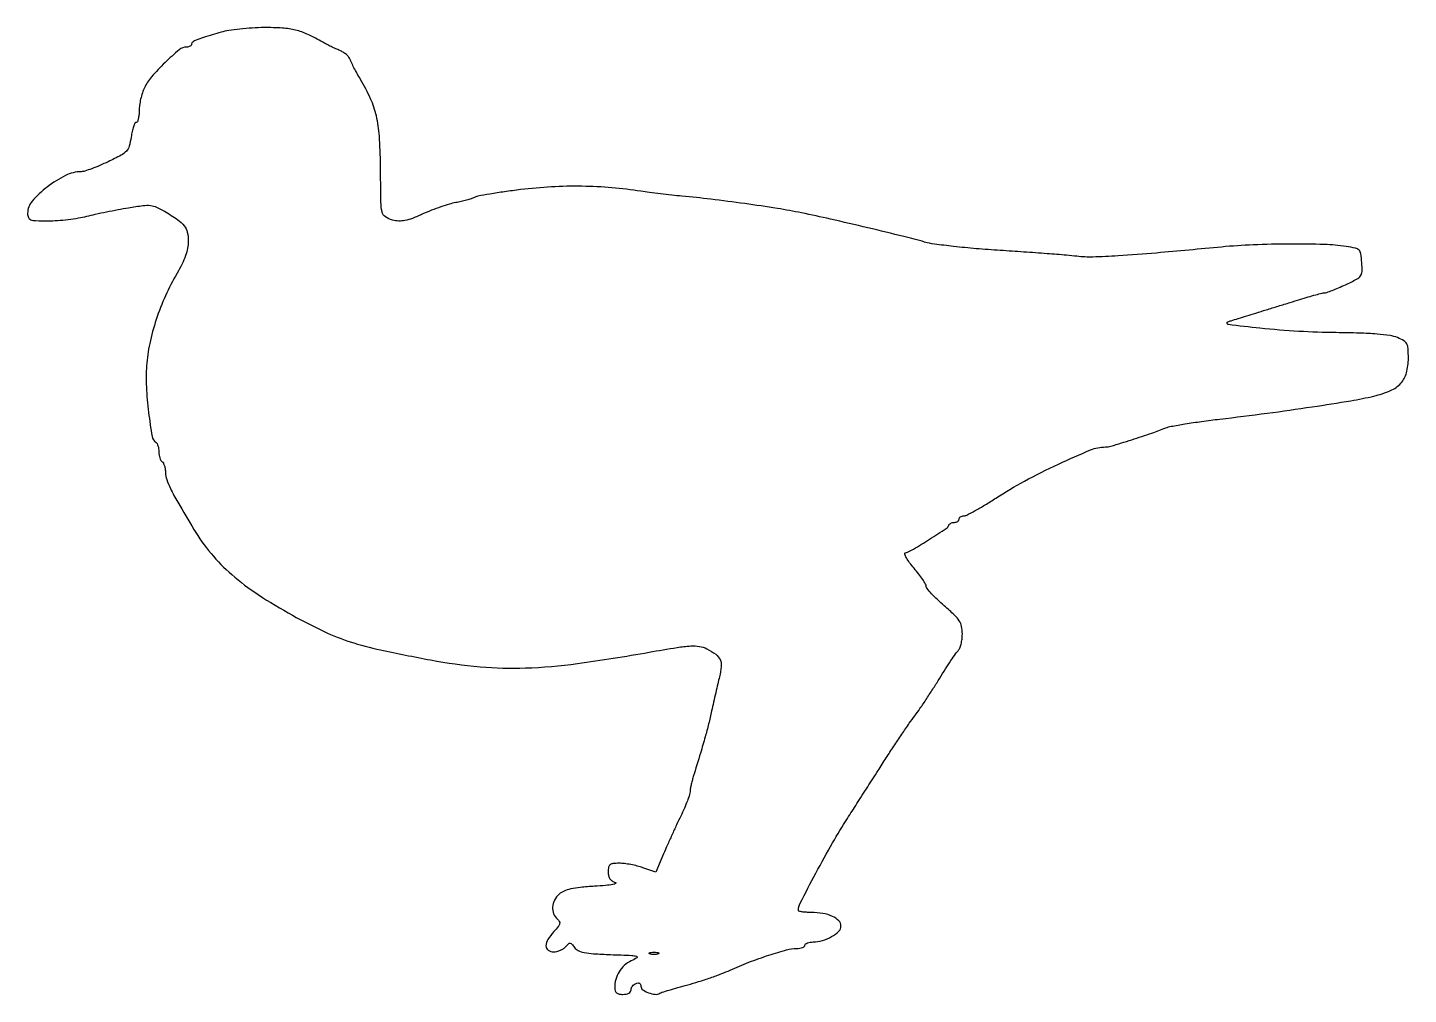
# Model space of a CAD drawing. Extents: x 0 to 421, y 0 to 295.
import ezdxf

# ---------------------------------------------------------------- set-up
doc = ezdxf.new("R2010")
doc.units = 0

msp = doc.modelspace()

# ---------------------------------------------------------------- linework, layer by layer
for points in [[(59, 293.527644, 0.002118), (53.59951, 291.897727, 0.021851), (51.40647, 291.119385, 0.059335), (50.330631, 290.527075, 0.241803), (50, 289.883369, -0.170266), (49.881803, 289.546337, -0.094329), (49.54679, 289.25949, -0.074887), (49.047346, 289.065484, -0.055308), (48.457159, 289, 0.177314), (46.245929, 288.190379, 0.016779), (41.897821, 284.255767, 0.021916), (37.789626, 279.915178, 0.067856), (35.588119, 276.544454, 0.033661), (34.97943, 275.001577, 0.020925), (34.46651, 273.12367, 0.020965), (34.114409, 271.219695, 0.03525), (34, 269.598871, -0.023246), (33.935843, 268.219632, -0.037153), (33.739603, 267.057168, -0.04292), (33.456865, 266.224373, -0.297791), (33.113544, 266, 0.289316), (32.730993, 265.758423, 0.02736), (32.290293, 264.685035, 0.028326), (31.877242, 263.239037, 0.01819), (31.555798, 261.523523, -0.031603), (30.9632, 258.770716, -0.119609), (30.104368, 257.247173, -0.083071), (28.48143, 256.004053, -0.010649), (24.549287, 254.023523, -0.010165), (21.987595, 252.864272, -0.012178), (19.529533, 251.881708, -0.010944), (17.431563, 251.153635, -0.075221), (16.357033, 250.978038, 0.113097), (11.54394, 249.815166, 0.049524), (5.955145, 246.301401, 0.049184), (1.373467, 241.959613, 0.180417), (0, 238.277139, 0.096274), (0.246302, 237.009825, 0.21302), (0.940549, 236.340508, 0.07986), (2.441443, 236.055014, 0.007147), (6.289901, 236, 0.017966), (9.095487, 236.100845, 0.011564), (12.336048, 236.40958, 0.011625), (15.496525, 236.859348, 0.021356), (18.039901, 237.394314, -0.008304), (20.64507, 238.013687, -0.003932), (24.022501, 238.72983, -0.003896), (27.568553, 239.423903, -0.005501), (30.738824, 239.98278, -0.00867), (35.204097, 240.640076, -0.056262), (37.473668, 240.677316, -0.081884), (39.317818, 240.187916, -0.02925), (41.738824, 238.923552, -0.015111), (45.785495, 236.329822, -0.075222), (47.754221, 234.494395, -0.112715), (48.692515, 232.530862, -0.055381), (49, 229.763277, -0.049745), (48.790572, 227.663453, -0.034638), (48.15916, 225.364683, -0.029609), (47.095147, 222.823377, -0.018605), (45.570768, 219.985435, 0.026931), (42.031574, 213.125018, 0.026014), (39.204571, 205.845239, 0.026852), (37.23445, 198.577178, 0.035009), (36.266065, 191.755988, 0.030756), (36.204422, 185.29631, 0.017707), (36.883565, 177.542192, 0.010336), (37.943473, 170.203957, 0.21657), (39.146892, 168.409216, -0.142124), (39.475553, 168.045539, -0.04184), (39.7494, 167.337143, -0.038313), (39.937145, 166.450462, -0.033029), (40, 165.5, 0.038534), (40.073871, 164.542916, 0.041947), (40.29375, 163.636189, 0.04604), (40.615613, 162.903211, 0.128561), (41, 162.5, -0.137325), (41.387309, 162.079454, -0.042216), (41.715923, 161.273037, -0.038671), (41.946606, 160.266378, -0.033945), (42.03293, 159.190983, 0.078854), (42.402565, 157.032709, 0.034192), (43.52752, 154.337117, 0.016399), (45.788063, 150.16467, 0.002385), (50.70199, 141.855746, 0.039654), (55.917351, 134.521152, 0.039075), (62.248939, 128.062845, 0.033991), (70.290761, 121.959069, 0.019471), (80.728765, 115.668899, 0.0153), (90.453898, 110.694428, 0.032319), (98.325111, 107.572463, 0.025619), (107.603234, 105.086832, 0.00655), (122.855371, 102.035895, 0.023623), (137.939029, 99.955016, 0.031295), (151.790701, 99.576996, 0.025389), (167.636438, 100.943967, 0.009721), (189.5, 104.388515, -0.003537), (198.029948, 105.840703, -0.025395), (202.180128, 106.302336, -0.054556), (204.83777, 106.17199, -0.07857), (207.072833, 105.444119, -0.039432), (209.819741, 103.758201, -0.12997), (211.149954, 102.123347, -0.129785), (211.499304, 100.043247, -0.039272), (210.952337, 96.861327, 0.003734), (210.436935, 94.766737, 0.001695), (209.792291, 92.01864, 0.001678), (209.132021, 89.115985, 0.002302), (208.558828, 86.5, -0.007662), (207.639484, 82.509308, -0.007629), (206.597036, 78.542824, -0.005525), (205.169708, 73.640274, -0.001797), (202.955173, 66.429002, 0.012388), (202.58953, 65.141807, 0.01171), (202.280582, 63.813821, 0.011751), (202.062376, 62.625865, 0.03956), (202, 61.838724, -0.082104), (201.850627, 60.935203, -0.009879), (201.160607, 59.029752, -0.01154), (200.236687, 56.78384, -0.009257), (199.14249, 54.409722, 0.003605), (197.874909, 51.739233, 0.002234), (196.422792, 48.585431, 0.00224), (195.016825, 45.458517, 0.004037), (193.896617, 42.881108), (191.508254, 37.262216), (187.628401, 38.631108, 0.022571), (185.896648, 39.155536, 0.015603), (183.897061, 39.597888, 0.015765), (181.944528, 39.902947, 0.030874), (180.374273, 40, 0.023155), (178.478074, 39.912138, 0.141616), (177.575248, 39.557839, 0.185429), (177.129921, 38.829492, 0.045552), (177, 37.40638, 0.053775), (177.131694, 36.185428, 0.097975), (177.530147, 35.269215, 0.104107), (178.227346, 34.609495, 0.066716), (179.25, 34.15638, -0.648498), (179.291749, 33.852003, -0.09405), (178.478518, 33.537588, -0.023185), (176.234213, 33.232728, -0.007166), (172.832269, 32.97944, 0.009826), (168.492771, 32.633125, 0.030211), (165.584751, 32.164749, 0.045411), (163.546027, 31.509766, 0.083681), (162.082269, 30.574452, 0.089913), (160.6879, 28.762496, 0.098828), (160.07725, 26.635116, 0.108955), (160.352638, 24.600634, 0.132384), (161.458708, 23.034269, -0.081884), (162.115152, 22.277717, -0.203912), (162.221696, 21.567735, -0.108028), (161.775695, 20.686612, -0.01597), (160.458708, 19.172043, 0.046908), (158.619062, 16.771702, 0.137615), (158.035508, 14.792071, 0.251839), (158.700167, 13.516221, 0.150396), (160.377555, 13, 0.057994), (161.384735, 13.117215, 0.043647), (162.444404, 13.467151, 0.044575), (163.395995, 13.981198, 0.073556), (164.074942, 14.5903, -0.029187), (164.881089, 15.453765, -0.217045), (165.398693, 15.633314, -0.191579), (165.913956, 15.370194, -0.022296), (166.739169, 14.3403, 0.122478), (167.885112, 13.38264, 0.063787), (169.66088, 12.784324, 0.033509), (172.535383, 12.406789, 0.006754), (177.68729, 12.148512, -0.001683), (184.188407, 11.888659, -0.062364), (185.647025, 11.641456, -0.633329), (185.71599, 11.182716, -0.034979), (184.056965, 10.230726, 0.0689), (181.925269, 8.807746, 0.074431), (180.324432, 6.89175, 0.073261), (179.336859, 4.563533, 0.063814), (179, 1.9349, 0.081633), (179.146789, 1.041817, 0.14764), (179.573014, 0.44349, 0.120265), (180.331599, 0.105382, 0.045005), (181.5, 0, 0.048268), (182.502045, 0.096959, 0.079023), (183.301332, 0.389301, 0.105211), (183.815161, 0.838157, 0.162184), (184, 1.393011, -0.096313), (184.111903, 1.968559, -0.06686), (184.440625, 2.545909, -0.064359), (184.926569, 3.037471, -0.074185), (185.5, 3.361626, -0.074944), (186.112395, 3.496513, -0.149792), (186.590573, 3.384459, -0.165812), (186.892835, 3.036058, -0.096793), (187, 2.487667, 0.244284), (187.553489, 1.422392, 0.064437), (189.308144, 0.500557, 0.062526), (191.332164, 0.026333, 0.166214), (192.760497, 0.351979, -0.061709), (193.396793, 0.644039, -0.002998), (195.621281, 1.334729, -0.00484), (198.282517, 2.11551, -0.003468), (201.271779, 2.938841, 0.010188), (204.58298, 3.898895, 0.007443), (208.22106, 5.094283, 0.007525), (211.636024, 6.330786, 0.01644), (214.204446, 7.402572, -0.014858), (219.946442, 9.820026, -0.013507), (226.005911, 11.975511, -0.01232), (231.426981, 13.593894, -0.066466), (234.468455, 14, 0.037642), (235.437918, 14.073089, 0.056486), (236.256359, 14.29375, 0.074171), (236.815349, 14.616986, 0.228468), (237, 15, -0.229598), (237.185688, 15.383059, -0.073702), (237.748963, 15.70625, -0.056152), (238.573243, 15.926926, -0.037367), (239.54966, 16, 0.074124), (242.329254, 16.414344, 0.056669), (245.153269, 17.638965, 0.06096), (247.3191, 19.265557, 0.203978), (248, 20.865165, 0.202051), (247.326499, 22.463787, 0.086374), (245.37631, 23.800878, 0.06475), (242.459521, 24.701133, 0.042538), (238.952947, 25, -0.014207), (237.437507, 25.043068, -0.023313), (236.161178, 25.175566, -0.019748), (235.186621, 25.362539, -0.348613), (235, 25.597673, -0.119867), (235.542735, 27.829056, -0.003092), (240.366092, 37.018043, -0.007333), (245.456036, 46.242349, -0.012935), (249.964235, 53.682695, 0.000189), (252.853413, 58.187757, 0.000128), (256.138583, 63.317431, 0.000129), (259.307185, 68.270697, 0.000259), (261.805409, 72.182695, -0.003787), (264.084694, 75.696942, -0.003204), (266.546416, 79.378667, -0.003231), (268.833725, 82.706043, -0.009023), (270.494859, 85, 0.010302), (272.09017, 87.214962, 0.004419), (274.13264, 90.234375, 0.00437), (276.252848, 93.490597, 0.005749), (278.126736, 96.5, -0.00489), (279.849366, 99.277116, -0.006022), (281.512379, 101.83192, -0.005041), (282.954762, 103.944055, -0.043239), (283.687285, 104.821429, 0.100285), (284.192854, 105.589419, 0.033167), (284.61439, 106.878795, 0.031486), (284.903223, 108.407701, 0.030951), (285, 109.969607, 0.049898), (284.772706, 112.241537, 0.09299), (284.080502, 113.950374, 0.060436), (282.605325, 115.733943, 0.01172), (279.5, 118.544364, -0.011381), (277.392993, 120.448678, -0.016162), (275.615625, 122.242452, -0.012172), (274.246616, 123.790368, -0.176757), (274, 124.466187, 0.13543), (273.812564, 125.145499, 0.013692), (272.90516, 126.574268, 0.01636), (271.700317, 128.240965, 0.012326), (270.272886, 129.994297, -0.017838), (268.922295, 131.691105, -0.032637), (267.966347, 133.178095, -0.040231), (267.454767, 134.306405, -0.421117), (267.654657, 134.718219, 0.053993), (270.07619, 135.827705, 0.006813), (274.9864, 138.845871, 0.003364), (280.092487, 142.129464, 0.16369), (280.833333, 143.068283, -0.117745), (281.065825, 143.424706, -0.067393), (281.484896, 143.726308, -0.061391), (282.016802, 143.930543, -0.061071), (282.583333, 144, 0.068857), (283.1248, 144.074923, 0.085122), (283.583854, 144.29375, 0.099913), (283.890798, 144.618662, 0.140362), (284, 145, -0.144982), (284.112951, 145.381345, -0.099355), (284.430517, 145.70625, -0.083532), (284.905343, 145.925214, -0.066449), (285.46559, 146, 0.119676), (286.390513, 146.2246, 0.007192), (288.934208, 147.58407, 0.010448), (291.935378, 149.326834, 0.007508), (295.21559, 151.392577, -0.020984), (303.92838, 156.55704, -0.013955), (314.308737, 161.767344, -0.010525), (324.111626, 166.100901, -0.09912), (328.602456, 167, 0.073964), (330.318877, 167.255304, 0.002699), (336.634495, 169.213911, 0.005415), (342.810575, 171.239678, 0.015896), (347, 172.814512, -0.052801), (348.647059, 173.298585, -0.004783), (352.878125, 174.028288, -0.006163), (357.955817, 174.789948, -0.004781), (363.5, 175.497886, 0.003654), (377.901343, 177.303811, 0.004131), (391.696862, 179.25237, 0.004114), (403.451711, 181.110868, 0.017028), (410.5, 182.53293, 0.043388), (415.539762, 184.202278, 0.106562), (418.701391, 186.454175, 0.120777), (420.423639, 189.612904, 0.064787), (421, 194.042344, 0.015478), (420.907448, 197.031504, 0.105121), (420.51354, 198.447207, 0.139668), (419.622714, 199.387497, 0.034786), (417.710619, 200.347551, 0.063683), (415.412007, 200.980211, 0.015038), (411.447524, 201.423365, 0.012405), (406.08028, 201.726594, 0.005444), (398.960619, 201.874273, -0.012138), (387.59944, 202.262143, -0.010613), (375.748548, 203.207784, -0.008713), (366.078859, 204.356852, -0.79461), (366, 205.209718, -0.00395), (366.938324, 205.512572, -0.000425), (369.115625, 206.194338, -0.000523), (371.709776, 207.001231, -0.000421), (374.5, 207.863336, 0.000146), (377.646037, 208.833482, 0.000091), (381.328202, 209.970871, 0.000092), (384.954831, 211.09256, 0.000167), (387.915156, 212.009846, -0.004297), (390.451402, 212.772829, -0.005758), (392.764533, 213.418262, -0.00408), (394.709396, 213.919911, -0.058885), (395.415156, 214.009769, 0.08332), (396.090861, 214.129421, 0.007167), (397.740676, 214.742611, 0.0093), (399.696164, 215.543643, 0.00708), (401.808423, 216.490832, 0.011028), (405.224892, 218.173992, 0.113671), (406.413034, 219.187378, 0.15368), (406.868231, 220.50229, 0.02511), (406.808423, 223.231063, 0.019223), (406.507911, 225.937946, 0.15687), (405.962136, 227.038938, 0.147303), (404.861579, 227.650043, 0.016326), (402, 228.175877, 0.030125), (395.357569, 228.767613, 0.008309), (384.868962, 228.893491, 0.008736), (373.658023, 228.645805, 0.01373), (364.04607, 228.000639, -0.001392), (344.175507, 226.173469, -0.006159), (332.464843, 225.274735, -0.009798), (324.786572, 224.931418, -0.036503), (319.957604, 225.162833, 0.009523), (316.797665, 225.485675, 0.001654), (310.815671, 225.962013, 0.001797), (303.791552, 226.472572, 0.001609), (296.5, 226.952661, -0.00565), (289.241957, 227.489498, -0.006469), (282.31875, 228.170633, -0.005888), (276.466475, 228.892819, -0.036327), (273.5, 229.516358, 0.009707), (267.200001, 231.19492, 0.002078), (256.198184, 233.850199, 0.002301), (244.755697, 236.506013, 0.005095), (236, 238.402187, 0.011312), (228.606016, 239.751159, 0.004809), (218.6466, 241.238209, 0.004828), (208.294387, 242.580504, 0.00791), (199.5, 243.493694, -0.004755), (196.418571, 243.794018, -0.003296), (192.940625, 244.189613, -0.003324), (189.604828, 244.613844, -0.006831), (187, 244.999018, 0.019102), (178.16168, 246.085067, 0.017619), (169.024212, 246.531627, 0.017298), (159.705698, 246.335969, 0.016766), (150.324859, 245.497778, 0.00467), (145.399066, 244.843856, 0.006406), (140.981736, 244.15755, 0.004285), (137.298999, 243.504453, 0.073009), (136.1386, 243.10719, -0.039598), (135.248915, 242.734755, -0.011368), (133.8187, 242.300849, -0.011363), (132.177558, 241.883371, -0.011855), (130.542082, 241.547307, 0.027696), (128.606473, 241.085242, 0.010627), (125.97194, 240.238525, 0.010485), (123.145447, 239.19655, 0.012697), (120.542082, 238.097248, -0.013551), (117.311819, 236.73973, -0.042621), (115.057232, 236.077843, -0.059764), (113.177885, 235.925329, -0.054188), (111.25, 236.210159, -0.086353), (109.078107, 237.198964, -0.191402), (108.078193, 238.68253, -0.049658), (107.728925, 241.690564, -0.001884), (107.586524, 253, 0.014309), (107.254519, 261.863602, 0.040641), (106.347777, 267.975011, 0.048512), (104.57413, 273.230552, 0.028418), (101.509105, 279.12874, -0.006788), (100.474099, 280.92601, -0.007256), (99.511601, 282.711528, -0.006935), (98.728385, 284.268703, -0.033429), (98.355889, 285.187099, 0.093853), (97.954785, 285.911567, 0.04128), (97.184651, 286.697393, 0.038942), (96.204821, 287.419524, 0.042169), (95.149818, 287.959409, -0.010398), (93.954274, 288.478321, -0.006091), (92.544009, 289.146522, -0.00609), (91.148932, 289.849637, -0.010298), (90, 290.476729, 0.021384), (85.407386, 292.852828, 0.047728), (81.702511, 294.160479, 0.04534), (77.700716, 294.778815, 0.017636), (72.096362, 294.932506, 0.013186), (68.47516, 294.808534, 0.011568), (64.703306, 294.491987, 0.011706), (61.311076, 294.047555, 0.033812)], [(192.25, 12.337719, -0.057986), (191.679992, 12.181385, -0.037979), (191, 12.12966, -0.037979), (190.320008, 12.181385, -0.057986), (189.75, 12.337719, -0.174857), (189.540618, 12.525001, -0.447206), (189.601562, 12.693942, -0.078554), (190.10856, 12.810911, -0.017491), (191, 12.842105, -0.017491), (191.89144, 12.810911, -0.078554), (192.398438, 12.693942, -0.447206), (192.459382, 12.525001, -0.174857)]]:
    msp.add_lwpolyline(points, format="xyb", close=True)

doc.saveas('drawing.dxf')
